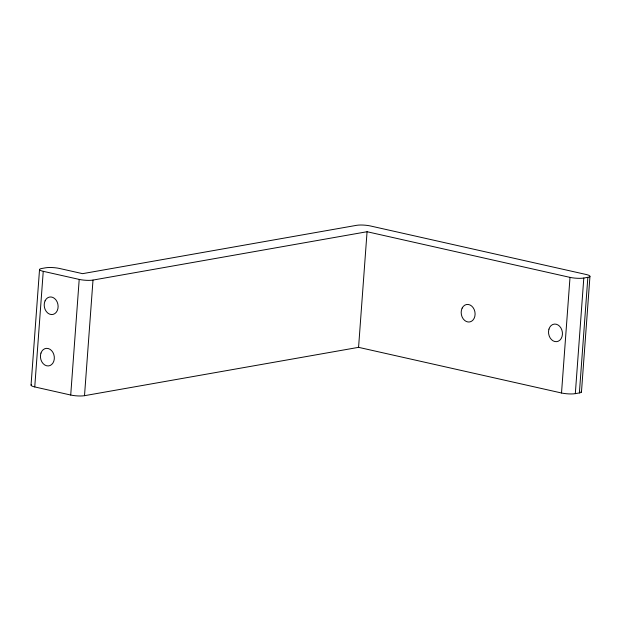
<?xml version="1.0" encoding="UTF-8"?>
<svg xmlns="http://www.w3.org/2000/svg" width="621" height="621" viewBox="0 0 621 621"><rect width="100%" height="100%" fill="white"/><g stroke="black" fill="none" stroke-linecap="round" stroke-linejoin="round"><path stroke-width="0.93" d="M31.05 385.02L39.542 269.405M34.753 386.937L43.245 271.323A9.851 1.91 4.2 0 1 41.623 268.513L45.682 267.798A9.851 1.91 4.2 0 1 59.484 268.458L82.601 273.659L356.664 225.314A9.851 1.91 4.2 0 1 370.458 225.974L586.247 274.513A9.851 1.91 4.2 0 1 587.862 277.315L579.377 392.93L575.318 393.652A9.851 1.91 4.2 0 1 561.516 392.992L358.573 347.341L84.51 395.686A9.851 1.91 4.2 0 1 70.716 395.034L34.753 386.937A9.851 1.91 4.2 0 1 31.392 384.678M70.716 395.034L79.209 279.411L43.245 271.323M84.51 395.686L93.003 280.071L367.065 231.726L570.008 277.377A9.851 1.91 4.2 0 0 583.802 278.037L587.862 277.315M358.573 347.341L367.065 231.726M561.516 392.992L570.008 277.377M575.318 393.652L583.802 278.037M581.458 392.045L589.95 276.43M581.015 391.269A9.851 1.91 4.2 0 1 579.377 392.93M93.003 280.071A9.851 1.91 4.2 0 1 79.209 279.411M45.061 300.851A8.865 6.901 80 0 0 51.302 314.544A8.865 6.901 80 0 0 57.116 301.86A8.865 6.901 80 0 0 45.061 300.851M40.955 353.07A8.865 6.901 80 0 0 48.291 365.94A8.865 6.901 80 0 0 52.909 352.402A8.865 6.901 80 0 0 40.955 353.07M548.948 329.122A8.865 6.901 80 0 0 556.664 341.651A8.865 6.901 80 0 0 560.841 327.841A8.865 6.901 80 0 0 548.948 329.122M462.14 308.117A8.865 6.901 80 0 0 468.087 321.996A8.865 6.901 80 0 0 474.203 309.561A8.865 6.901 80 0 0 462.14 308.117"/></g></svg>
